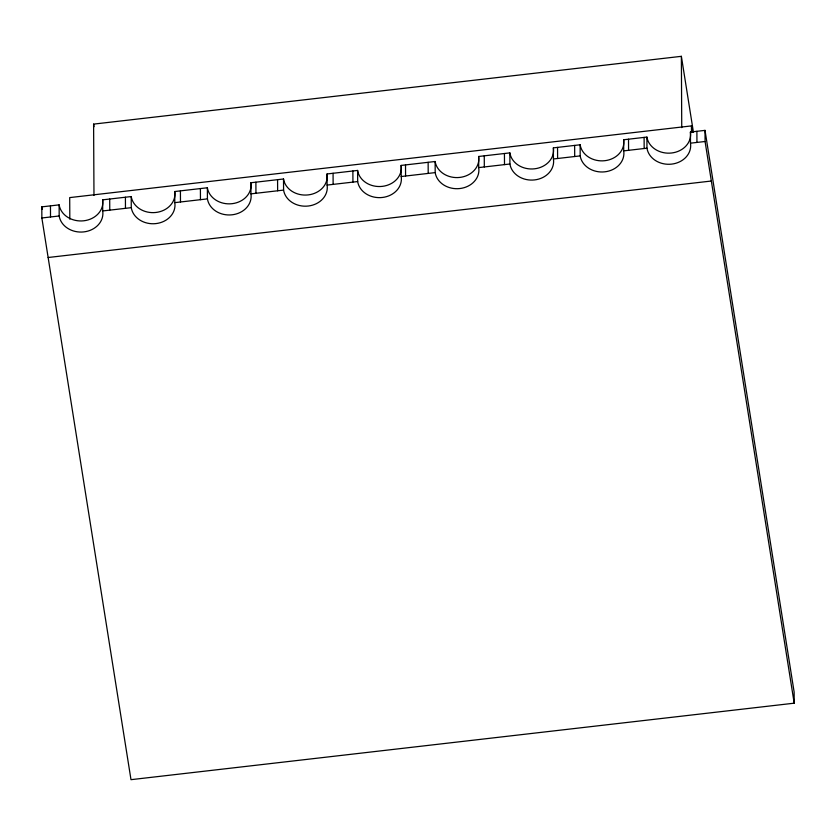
<?xml version="1.0" encoding="UTF-8"?>
<svg xmlns="http://www.w3.org/2000/svg" width="836" height="836" viewBox="0 0 836 836"><rect width="100%" height="100%" fill="white"/><g stroke="black" fill="none" stroke-linecap="round" stroke-linejoin="round"><path stroke-width="1.25" d="M93.977 195.415L93.601 124.115L681.371 56.325L693.452 132.412M692.48 132.339L691.456 125.902L69.701 197.599L69.816 219.189M41.8 206.868L59.126 204.862A21.955 18.601 -0.3 0 0 83.809 220.788A21.955 18.601 -0.3 0 0 102.65 199.846L131.221 196.554A21.955 18.601 -0.3 0 0 155.904 212.469A21.955 18.601 -0.3 0 0 174.745 191.528L207.37 187.766A21.955 18.601 -0.3 0 0 232.053 203.691A21.955 18.601 -0.3 0 0 250.894 182.75L283.519 178.988A21.955 18.601 -0.3 0 0 308.202 194.903A21.955 18.601 -0.3 0 0 327.043 173.972L357.609 170.439A21.955 18.601 -0.3 0 0 382.303 186.365A21.955 18.601 -0.3 0 0 401.134 165.423L435.128 161.505A21.955 18.601 -0.3 0 0 459.821 177.42A21.955 18.601 -0.3 0 0 478.652 156.478L509.855 152.883A21.955 18.601 -0.3 0 0 534.538 168.809A21.955 18.601 -0.3 0 0 553.38 147.867L580.132 144.785A21.955 18.601 -0.3 0 0 604.815 160.7A21.955 18.601 -0.3 0 0 623.656 139.758L646.907 137.083A21.955 18.601 -0.3 0 0 671.601 152.998A21.955 18.601 -0.3 0 0 690.432 132.057L705.009 130.374L794.137 692.072L794.2 703.18L130.991 779.674L41.863 217.977L41.8 206.868L42.208 209.439M41.863 217.977L59.178 215.981A21.955 18.601 -0.3 0 0 83.872 231.896A21.955 18.601 -0.3 0 0 102.703 210.954L131.273 207.662A21.955 18.601 -0.3 0 0 155.966 223.588A21.955 18.601 -0.3 0 0 174.797 202.646L207.422 198.884A21.955 18.601 -0.3 0 0 232.115 214.8A21.955 18.601 -0.3 0 0 250.946 193.858L283.582 190.096A21.955 18.601 -0.3 0 0 308.265 206.022A21.955 18.601 -0.3 0 0 327.095 185.08L357.672 181.558A21.955 18.601 -0.3 0 0 382.355 197.474A21.955 18.601 -0.3 0 0 401.196 176.532L435.19 172.613A21.955 18.601 -0.3 0 0 459.873 188.539A21.955 18.601 -0.3 0 0 478.714 167.597L509.908 164.002A21.955 18.601 -0.3 0 0 534.601 179.918A21.955 18.601 -0.3 0 0 553.432 158.976L580.184 155.893A21.955 18.601 -0.3 0 0 604.877 171.819A21.955 18.601 -0.3 0 0 623.708 150.877L646.97 148.191A21.955 18.601 -0.3 0 0 671.653 164.117A21.955 18.601 -0.3 0 0 690.494 143.175L705.072 141.493L705.009 130.374M48.133 257.509L711.342 181.025M705.072 141.493L794.2 703.18M93.601 124.115L94.008 126.696M696.89 131.315L696.942 142.423M691.456 125.902L691.497 132.245M690.432 132.057L690.494 143.175M681.371 56.325L681.748 127.636M646.907 137.083L646.97 148.191M644.107 137.397L644.169 148.515M628.515 139.204L628.578 150.313M623.656 139.758L623.708 150.877M580.132 144.785L580.184 155.893M574.645 145.412L574.708 156.52M557.549 147.387L557.602 158.495M553.38 147.867L553.432 158.976M509.855 152.883L509.908 164.002M504.442 153.511L504.495 164.619M484.263 155.841L484.316 166.949M478.652 156.478L478.714 167.597M435.128 161.505L435.19 172.613M428.136 162.309L428.199 173.418M405.523 164.922L405.575 176.03M401.134 165.423L401.196 176.532M357.609 170.439L357.672 181.558M352.876 170.993L352.938 182.102M333.073 173.271L333.125 184.39M327.043 173.972L327.095 185.08M283.519 178.988L283.582 190.096M277.573 179.677L277.636 190.786M255.889 182.175L255.952 193.283M250.894 182.75L250.946 193.858M207.37 187.766L207.422 198.884M200.4 188.57L200.462 199.689M180.419 190.88L180.482 201.988M174.745 191.528L174.797 202.646M131.221 196.554L131.273 207.662M125.41 197.223L125.463 208.331M109.704 199.031L109.767 210.149M102.65 199.846L102.703 210.954M59.126 204.862L59.178 215.981M50.463 205.865L50.515 216.973"/></g></svg>
